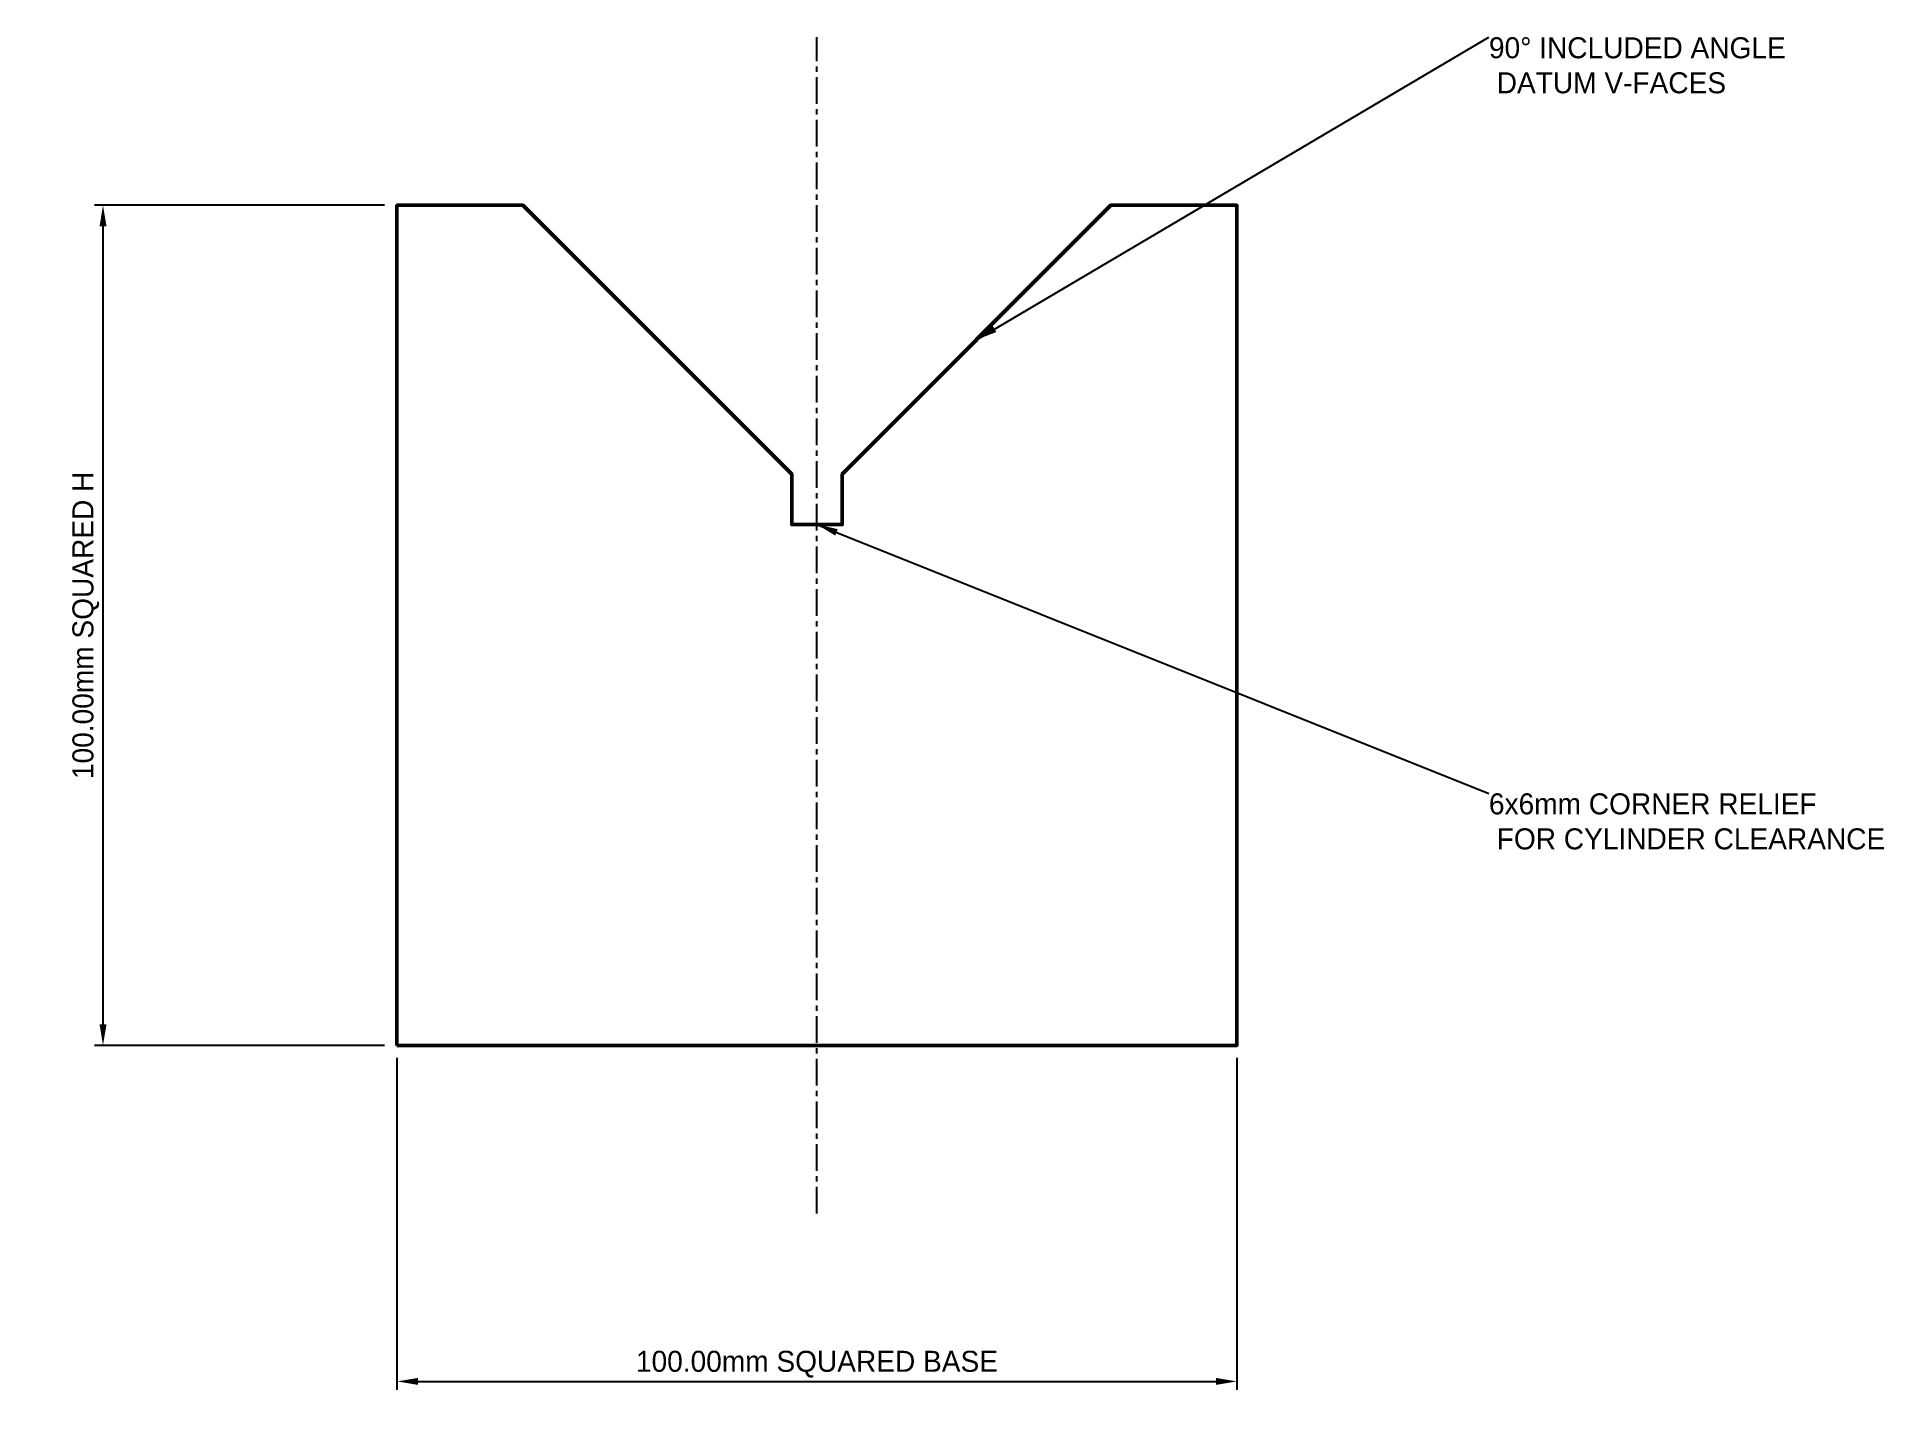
# Model space of a CAD drawing. Header units: metres. Extents: x -43 to 177, y -44 to 120.
import ezdxf

# ---------------------------------------------------------------- set-up
doc = ezdxf.new("R2010")
doc.units = ezdxf.units.M
doc.linetypes.add('CENTER', pattern=[5.08, 3.175, -0.635, 0.635, -0.635])
for name, color, linetype, lineweight in [('CENTERLINES', 7, 'CENTER', 25), ('DIMENSIONS', 7, 'Continuous', 25), ('GEOMETRY', 7, 'Continuous', 50)]:
    doc.layers.add(name, color=color, linetype=linetype, lineweight=lineweight)
doc.dimstyles.new('ENGINEERING_STYLE', dxfattribs={"dimtxt": 2.5, "dimasz": 2.5, "dimexe": 1, "dimexo": 1.5, "dimgap": 0.8, "dimtad": 1, "dimcen": 2.5, "dimazin": 3, "dimtfac": 1, "dimtmove": 0, "dimatfit": 3, "dimtfill": 1})

msp = doc.modelspace()

# ---------------------------------------------------------------- linework, layer by layer
at = {"layer": 'CENTERLINES'}
msp.add_line((50, -20), (50, 120), dxfattribs=at)
at = {"layer": 'GEOMETRY'}
msp.add_lwpolyline([(0, 0), (100, 0), (100, 100), (85, 100), (53, 68), (53, 62), (47, 62), (47, 68), (15, 100), (0, 100)], close=True, dxfattribs=at)

# ---------------------------------------------------------------- texts
at = {"layer": 'DIMENSIONS', "char_height": 2.5, "attachment_point": 1}
for s, insert in [('90%%D INCLUDED ANGLE\\P DATUM V-FACES', (130, 120)), ('6x6mm CORNER RELIEF\\P FOR CYLINDER CLEARANCE', (130, 30))]:
    msp.add_mtext(s, dxfattribs=dict(at, insert=insert))

# ---------------------------------------------------------------- leaders
at = {"layer": 'DIMENSIONS'}
for points in [[(69, 84), (130, 120)], [(50, 62), (130, 30)]]:
    msp.add_leader(points, dimstyle='ENGINEERING_STYLE', dxfattribs=at)

# ---------------------------------------------------------------- next in the draw order: dimensions: what is measured, and where the dimension line sits
msp.add_linear_dim(base=(0, -40), p1=(0, 0), p2=(100, 0), text='100.00mm SQUARED BASE', dimstyle='ENGINEERING_STYLE', dxfattribs=at).render()

# ---------------------------------------------------------------- next in the draw order: dimensions: what is measured, and where the dimension line sits
msp.add_linear_dim(base=(-35, 0), p1=(0, 0), p2=(0, 100), angle=90, text='100.00mm SQUARED H', dimstyle='ENGINEERING_STYLE', dxfattribs=at).render()

doc.saveas('drawing.dxf')
